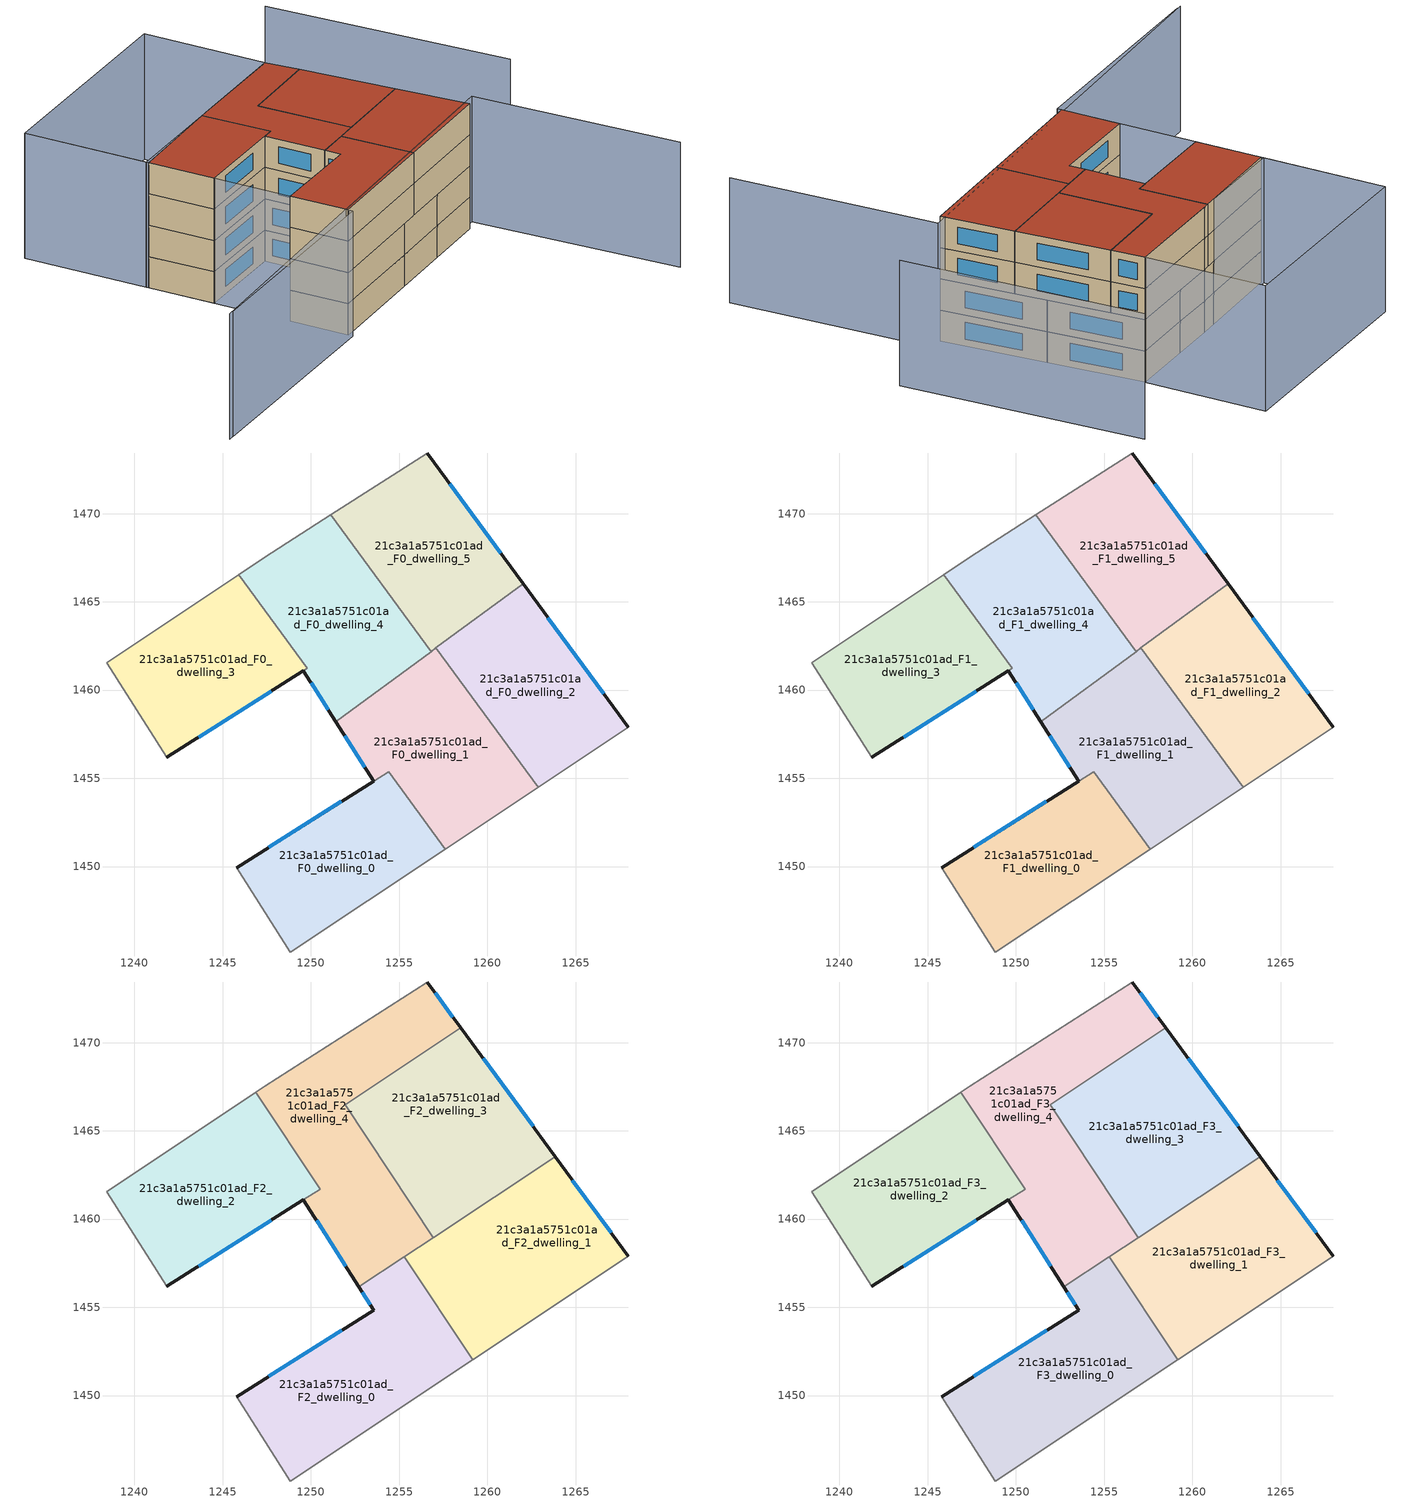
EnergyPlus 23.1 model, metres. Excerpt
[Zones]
21c3a1a5751c01ad_F0_dwelling_0
 floor ground (EU_floor_Construction): 1254.41,1455.37 1257.62,1450.99 1248.83,1445.15 1245.79,1449.93 1253.56,1454.84 z0
 wall outside (EU_wall_Construction): 1253.56,1454.84 1245.79,1449.93 z0:3
 wall adiabatic (EU_wall_Construction): 1245.79,1449.93 1248.83,1445.15 1257.62,1450.99 z0:3
 wall to 21c3a1a5751c01ad_F0_dwelling_1 (EU_wall_Construction): 1257.62,1450.99 1254.41,1455.37 / 1254.4,1455.37 1253.56,1454.84 z0:3
 window (EU_Window_Construction): 1251.73,1453.69 1247.62,1451.09 z0.7:2.3
21c3a1a5751c01ad_F0_dwelling_1
 floor ground (EU_floor_Construction): 1257.09,1462.39 1262.89,1454.49 1257.62,1450.99 1254.4,1455.38 1253.56,1454.84 1251.41,1458.22 z0
 wall outside (EU_wall_Construction): 1251.41,1458.22 1253.56,1454.84 z0:3
 wall adiabatic (EU_wall_Construction): 1257.62,1450.99 1262.89,1454.49 z0:3
 wall to 21c3a1a5751c01ad_F0_dwelling_2 (EU_wall_Construction): 1262.89,1454.49 1257.09,1462.39 z0:3
 wall to 21c3a1a5751c01ad_F0_dwelling_4 (EU_wall_Construction): 1256.82,1462.19 1251.41,1458.22 z0:3
 wall to 21c3a1a5751c01ad_F0_dwelling_5 (EU_wall_Construction): 1257.09,1462.39 1256.82,1462.19 z0:3
 window (EU_Window_Construction): 1251.92,1457.42 1253.06,1455.64 z0.7:2.3
21c3a1a5751c01ad_F0_dwelling_2
 floor ground (EU_floor_Construction): 1262.04,1466.02 1268,1457.89 1262.89,1454.49 1257.09,1462.39 z0
 wall outside (EU_wall_Construction): 1268,1457.89 1262.04,1466.02 z0:3
 wall adiabatic (EU_wall_Construction): 1262.89,1454.49 1268,1457.89 z0:3
 wall to 21c3a1a5751c01ad_F0_dwelling_5 (EU_wall_Construction): 1262.04,1466.02 1257.09,1462.39 z0:3
 window (EU_Window_Construction): 1266.6,1459.8 1263.44,1464.11 z0.7:2.3
21c3a1a5751c01ad_F0_dwelling_3
 floor ground (EU_floor_Construction): 1245.9,1466.55 1249.81,1461.24 1241.82,1456.18 1238.42,1461.54 z0
 wall outside (EU_wall_Construction): 1241.82,1456.18 1249.58,1461.09 z0:3
 wall adiabatic (EU_wall_Construction): 1245.9,1466.55 1238.42,1461.54 1241.82,1456.18 z0:3
 wall to 21c3a1a5751c01ad_F0_dwelling_4 (EU_wall_Construction): 1249.58,1461.09 1249.81,1461.24 1245.9,1466.55 z0:3
 window (EU_Window_Construction): 1243.64,1457.33 1247.76,1459.94 z0.7:2.3
21c3a1a5751c01ad_F0_dwelling_4
 floor ground (EU_floor_Construction): 1251.12,1469.94 1256.82,1462.18 1251.41,1458.22 1249.58,1461.09 1249.81,1461.24 1245.9,1466.55 1247.38,1467.54 z0
 wall outside (EU_wall_Construction): 1249.58,1461.09 1251.41,1458.22 z0:3
 wall adiabatic (EU_wall_Construction): 1251.12,1469.94 1247.38,1467.54 1245.9,1466.55 z0:3
 wall to 21c3a1a5751c01ad_F0_dwelling_5 (EU_wall_Construction): 1256.82,1462.18 1251.12,1469.94 z0:3
 window (EU_Window_Construction): 1250.01,1460.42 1250.98,1458.89 z0.7:2.3
21c3a1a5751c01ad_F0_dwelling_5
 floor ground (EU_floor_Construction): 1256.59,1473.44 1262.04,1466.02 1256.82,1462.18 1251.12,1469.94 z0
 wall outside (EU_wall_Construction): 1262.04,1466.02 1256.59,1473.44 z0:3
 wall adiabatic (EU_wall_Construction): 1256.59,1473.44 1251.12,1469.94 z0:3
 window (EU_Window_Construction): 1260.76,1467.76 1257.87,1471.7 z0.7:2.3
21c3a1a5751c01ad_F1_dwelling_0
 floor to 21c3a1a5751c01ad_F0_dwelling_0 (EU_floor_Construction): 1254.41,1455.37 1257.62,1450.99 1248.83,1445.15 1245.79,1449.93 1253.56,1454.84 z3
 wall outside (EU_wall_Construction): 1253.56,1454.84 1245.79,1449.93 z3:6
 wall adiabatic (EU_wall_Construction): 1245.79,1449.93 1248.83,1445.15 1257.62,1450.99 z3:6
 wall to 21c3a1a5751c01ad_F1_dwelling_1 (EU_wall_Construction): 1257.62,1450.99 1254.41,1455.37 / 1254.4,1455.37 1253.56,1454.84 z3:6
 window (EU_Window_Construction): 1251.73,1453.69 1247.62,1451.09 z3.7:5.3
21c3a1a5751c01ad_F1_dwelling_1
 floor to 21c3a1a5751c01ad_F0_dwelling_1 (EU_floor_Construction): 1257.09,1462.39 1262.89,1454.49 1257.62,1450.99 1254.4,1455.38 1253.56,1454.84 1251.41,1458.22 z3
 wall outside (EU_wall_Construction): 1251.41,1458.22 1253.56,1454.84 z3:6
 wall adiabatic (EU_wall_Construction): 1257.62,1450.99 1262.89,1454.49 z3:6
 wall to 21c3a1a5751c01ad_F1_dwelling_2 (EU_wall_Construction): 1262.89,1454.49 1257.09,1462.39 z3:6
 wall to 21c3a1a5751c01ad_F1_dwelling_4 (EU_wall_Construction): 1256.82,1462.19 1251.41,1458.22 z3:6
 wall to 21c3a1a5751c01ad_F1_dwelling_5 (EU_wall_Construction): 1257.09,1462.39 1256.82,1462.19 z3:6
 window (EU_Window_Construction): 1251.92,1457.42 1253.06,1455.64 z3.7:5.3
21c3a1a5751c01ad_F1_dwelling_2
 floor to 21c3a1a5751c01ad_F0_dwelling_2 (EU_floor_Construction): 1262.04,1466.02 1268,1457.89 1262.89,1454.49 1257.09,1462.39 z3
 wall outside (EU_wall_Construction): 1268,1457.89 1262.04,1466.02 z3:6
 wall adiabatic (EU_wall_Construction): 1262.89,1454.49 1268,1457.89 z3:6
 wall to 21c3a1a5751c01ad_F1_dwelling_5 (EU_wall_Construction): 1262.04,1466.02 1257.09,1462.39 z3:6
 window (EU_Window_Construction): 1266.6,1459.8 1263.44,1464.11 z3.7:5.3
21c3a1a5751c01ad_F1_dwelling_3
 floor to 21c3a1a5751c01ad_F0_dwelling_3 (EU_floor_Construction): 1245.9,1466.55 1249.81,1461.24 1241.82,1456.18 1238.42,1461.54 z3
 wall outside (EU_wall_Construction): 1241.82,1456.18 1249.58,1461.09 z3:6
 wall adiabatic (EU_wall_Construction): 1245.9,1466.55 1238.42,1461.54 1241.82,1456.18 z3:6
 wall to 21c3a1a5751c01ad_F1_dwelling_4 (EU_wall_Construction): 1249.58,1461.09 1249.81,1461.24 1245.9,1466.55 z3:6
 window (EU_Window_Construction): 1243.64,1457.33 1247.76,1459.94 z3.7:5.3
21c3a1a5751c01ad_F1_dwelling_4
 floor to 21c3a1a5751c01ad_F0_dwelling_4 (EU_floor_Construction): 1251.12,1469.94 1256.82,1462.18 1251.41,1458.22 1249.58,1461.09 1249.81,1461.24 1245.9,1466.55 1247.38,1467.54 z3
 wall outside (EU_wall_Construction): 1249.58,1461.09 1251.41,1458.22 z3:6
 wall adiabatic (EU_wall_Construction): 1251.12,1469.94 1247.38,1467.54 1245.9,1466.55 z3:6
 wall to 21c3a1a5751c01ad_F1_dwelling_5 (EU_wall_Construction): 1256.82,1462.18 1251.12,1469.94 z3:6
 window (EU_Window_Construction): 1250.01,1460.42 1250.98,1458.89 z3.7:5.3
21c3a1a5751c01ad_F1_dwelling_5
 floor to 21c3a1a5751c01ad_F0_dwelling_5 (EU_floor_Construction): 1256.59,1473.44 1262.04,1466.02 1256.82,1462.18 1251.12,1469.94 z3
 wall outside (EU_wall_Construction): 1262.04,1466.02 1256.59,1473.44 z3:6
 wall adiabatic (EU_wall_Construction): 1256.59,1473.44 1251.12,1469.94 z3:6
 window (EU_Window_Construction): 1260.76,1467.76 1257.87,1471.7 z3.7:5.3
21c3a1a5751c01ad_F2_dwelling_0
 floor to 21c3a1a5751c01ad_F1_dwelling_0 (EU_floor_Construction): 1254.41,1455.37 1257.62,1450.99 1248.83,1445.15 1245.79,1449.93 1253.56,1454.84 z6
 floor to 21c3a1a5751c01ad_F1_dwelling_1 (EU_floor_Construction): 1255.29,1457.86 1259.17,1452.02 1257.62,1450.99 1254.4,1455.38 1253.56,1454.84 1252.73,1456.15 z6
 wall outside (EU_wall_Construction): 1252.73,1456.15 1253.56,1454.84 1245.79,1449.93 z6:9
 wall to 21c3a1a5751c01ad_F2_dwelling_1 (EU_wall_Construction): 1259.17,1452.02 1255.29,1457.86 z6:9
 wall adiabatic (EU_wall_Construction): 1245.79,1449.93 1248.83,1445.15 1259.17,1452.02 z6:9
 wall to 21c3a1a5751c01ad_F2_dwelling_4 (EU_wall_Construction): 1255.29,1457.86 1252.73,1456.15 z6:9
 window (EU_Window_Construction): 1251.74,1453.69 1247.62,1451.09 / 1252.92,1455.85 1253.37,1455.15 z6.7:8.3
21c3a1a5751c01ad_F2_dwelling_1
 floor to 21c3a1a5751c01ad_F1_dwelling_1 (EU_floor_Construction): 1258.74,1460.14 1262.89,1454.49 1259.17,1452.02 1255.29,1457.86 z6
 floor to 21c3a1a5751c01ad_F1_dwelling_2 (EU_floor_Construction): 1263.85,1463.54 1268,1457.89 1262.89,1454.49 1258.74,1460.14 z6
 wall outside (EU_wall_Construction): 1268,1457.89 1263.85,1463.54 z6:9
 wall adiabatic (EU_wall_Construction): 1259.17,1452.02 1268,1457.89 z6:9
 wall to 21c3a1a5751c01ad_F2_dwelling_3 (EU_wall_Construction): 1263.85,1463.54 1256.93,1458.95 z6:9
 wall to 21c3a1a5751c01ad_F2_dwelling_4 (EU_wall_Construction): 1256.93,1458.95 1255.29,1457.86 z6:9
 window (EU_Window_Construction): 1267.03,1459.21 1264.83,1462.21 z6.7:8.3
21c3a1a5751c01ad_F2_dwelling_2
 floor to 21c3a1a5751c01ad_F1_dwelling_3 (EU_floor_Construction): 1245.9,1466.55 1249.81,1461.24 1241.82,1456.18 1238.42,1461.54 z6
 floor to 21c3a1a5751c01ad_F1_dwelling_4 (EU_floor_Construction): 1246.87,1467.2 1250.53,1461.69 1249.58,1461.09 1249.81,1461.24 1245.9,1466.55 z6
 wall outside (EU_wall_Construction): 1241.82,1456.18 1249.58,1461.09 z6:9
 wall adiabatic (EU_wall_Construction): 1246.87,1467.2 1238.42,1461.54 1241.82,1456.18 z6:9
 wall to 21c3a1a5751c01ad_F2_dwelling_4 (EU_wall_Construction): 1249.58,1461.09 1250.53,1461.69 1246.87,1467.2 z6:9
 window (EU_Window_Construction): 1243.64,1457.33 1247.76,1459.94 z6.7:8.3
21c3a1a5751c01ad_F2_dwelling_3
 floor to 21c3a1a5751c01ad_F1_dwelling_2 (EU_floor_Construction): 1262.04,1466.02 1263.85,1463.54 1258.74,1460.14 1257.09,1462.39 z6
 floor to 21c3a1a5751c01ad_F1_dwelling_5 (EU_floor_Construction): 1258.5,1470.84 1262.04,1466.02 1256.82,1462.18 1253.1,1467.25 z6
 floor to 21c3a1a5751c01ad_F1_dwelling_4 (EU_floor_Construction): 1253.1,1467.25 1256.82,1462.18 1255.45,1461.18 1251.93,1466.47 z6
 floor to 21c3a1a5751c01ad_F1_dwelling_1 (EU_floor_Construction): 1257.09,1462.39 1258.74,1460.14 1256.93,1458.95 1255.45,1461.18 z6
 wall outside (EU_wall_Construction): 1263.85,1463.54 1258.5,1470.84 z6:9
 wall to 21c3a1a5751c01ad_F2_dwelling_4 (EU_wall_Construction): 1258.5,1470.84 1251.93,1466.47 1256.93,1458.95 z6:9
 window (EU_Window_Construction): 1262.6,1465.26 1259.76,1469.12 z6.7:8.3
21c3a1a5751c01ad_F2_dwelling_4
 floor to 21c3a1a5751c01ad_F1_dwelling_4 (EU_floor_Construction): 1253.1,1467.25 1251.93,1466.47 1255.45,1461.18 1251.41,1458.22 1249.58,1461.09 1250.53,1461.69 1246.87,1467.2 1247.38,1467.54 1251.13,1469.94 z6
 floor to 21c3a1a5751c01ad_F1_dwelling_1 (EU_floor_Construction): 1255.45,1461.18 1256.93,1458.95 1252.73,1456.15 1251.41,1458.22 z6
 floor to 21c3a1a5751c01ad_F1_dwelling_5 (EU_floor_Construction): 1256.59,1473.44 1258.5,1470.84 1253.1,1467.25 1251.13,1469.94 z6
 wall outside (EU_wall_Construction): 1258.5,1470.84 1256.59,1473.44 / 1249.58,1461.09 1252.73,1456.15 z6:9
 wall adiabatic (EU_wall_Construction): 1256.59,1473.44 1247.38,1467.54 1246.87,1467.2 z6:9
 window (EU_Window_Construction): 1258.05,1471.45 1257.04,1472.83 / 1250.32,1459.93 1251.99,1457.31 z6.7:8.3
21c3a1a5751c01ad_F3_dwelling_0
 floor to 21c3a1a5751c01ad_F2_dwelling_0 (EU_floor_Construction): 1255.29,1457.86 1259.17,1452.02 1248.83,1445.15 1245.79,1449.93 1253.56,1454.84 1252.73,1456.15 z9
 wall outside (EU_wall_Construction): 1252.73,1456.15 1253.56,1454.84 1245.79,1449.93 z9:12
 wall to 21c3a1a5751c01ad_F3_dwelling_1 (EU_wall_Construction): 1259.17,1452.02 1255.29,1457.86 z9:12
 wall adiabatic (EU_wall_Construction): 1245.79,1449.93 1248.83,1445.15 1259.17,1452.02 z9:12
 wall to 21c3a1a5751c01ad_F3_dwelling_4 (EU_wall_Construction): 1255.29,1457.86 1252.73,1456.15 z9:12
 window (EU_Window_Construction): 1251.74,1453.69 1247.62,1451.09 / 1252.92,1455.85 1253.37,1455.15 z9.7:11.3
 roof outside (EU_roof_Construction): 1259.17,1452.02 1255.29,1457.86 1252.73,1456.15 1253.56,1454.84 1245.79,1449.93 1248.83,1445.15 z12
21c3a1a5751c01ad_F3_dwelling_1
 floor to 21c3a1a5751c01ad_F2_dwelling_1 (EU_floor_Construction): 1263.85,1463.54 1268,1457.89 1259.17,1452.02 1255.29,1457.86 z9
 wall outside (EU_wall_Construction): 1268,1457.89 1263.85,1463.54 z9:12
 wall adiabatic (EU_wall_Construction): 1259.17,1452.02 1268,1457.89 z9:12
 wall to 21c3a1a5751c01ad_F3_dwelling_3 (EU_wall_Construction): 1263.85,1463.54 1256.93,1458.95 z9:12
 wall to 21c3a1a5751c01ad_F3_dwelling_4 (EU_wall_Construction): 1256.93,1458.95 1255.29,1457.86 z9:12
 window (EU_Window_Construction): 1267.03,1459.21 1264.83,1462.21 z9.7:11.3
 roof outside (EU_roof_Construction): 1268,1457.89 1263.85,1463.54 1255.29,1457.86 1259.17,1452.02 z12
21c3a1a5751c01ad_F3_dwelling_2
 floor to 21c3a1a5751c01ad_F2_dwelling_2 (EU_floor_Construction): 1246.87,1467.2 1250.53,1461.69 1241.82,1456.18 1238.42,1461.54 z9
 wall outside (EU_wall_Construction): 1241.82,1456.18 1249.58,1461.09 z9:12
 wall adiabatic (EU_wall_Construction): 1246.87,1467.2 1238.42,1461.54 1241.82,1456.18 z9:12
 wall to 21c3a1a5751c01ad_F3_dwelling_4 (EU_wall_Construction): 1249.58,1461.09 1250.53,1461.69 1246.87,1467.2 z9:12
 window (EU_Window_Construction): 1243.64,1457.33 1247.76,1459.94 z9.7:11.3
 roof outside (EU_roof_Construction): 1250.53,1461.69 1246.87,1467.2 1238.42,1461.54 1241.82,1456.18 z12
21c3a1a5751c01ad_F3_dwelling_3
 floor to 21c3a1a5751c01ad_F2_dwelling_3 (EU_floor_Construction): 1258.5,1470.84 1263.85,1463.54 1256.93,1458.95 1251.93,1466.47 z9
 wall outside (EU_wall_Construction): 1263.85,1463.54 1258.5,1470.84 z9:12
 wall to 21c3a1a5751c01ad_F3_dwelling_4 (EU_wall_Construction): 1258.5,1470.84 1251.93,1466.47 1256.93,1458.95 z9:12
 window (EU_Window_Construction): 1262.6,1465.26 1259.76,1469.12 z9.7:11.3
 roof outside (EU_roof_Construction): 1263.85,1463.54 1258.5,1470.84 1251.93,1466.47 1256.93,1458.95 z12
21c3a1a5751c01ad_F3_dwelling_4
 floor to 21c3a1a5751c01ad_F2_dwelling_4 (EU_floor_Construction): 1256.59,1473.44 1258.5,1470.84 1251.93,1466.47 1256.93,1458.95 1252.73,1456.15 1249.58,1461.09 1250.53,1461.69 1246.87,1467.2 1247.38,1467.54 z9
 wall outside (EU_wall_Construction): 1258.5,1470.84 1256.59,1473.44 / 1249.58,1461.09 1252.73,1456.15 z9:12
 wall adiabatic (EU_wall_Construction): 1256.59,1473.44 1247.38,1467.54 1246.87,1467.2 z9:12
 window (EU_Window_Construction): 1258.05,1471.45 1257.04,1472.83 / 1250.32,1459.93 1251.99,1457.31 z9.7:11.3
 roof outside (EU_roof_Construction): 1256.93,1458.95 1251.93,1466.47 1258.5,1470.84 1256.59,1473.44 1247.38,1467.54 1246.87,1467.2 1250.53,1461.69 1249.58,1461.09 1252.73,1456.15 z12
shading: 1230.11,1432.71 1268.85,1459 / 1268.85,1459 1280.05,1442.49 / 1275.25,1463.6 1262.01,1482.92 / 1231.94,1471.72 1249.07,1444.78 / 1249.07,1444.78 1230.53,1433 / 1231.94,1471.72 1250.29,1483.37 / 1250.29,1483.37 1256.62,1473.4 / 1256.62,1473.4 1238.27,1461.75 / 1238.27,1461.75 1231.94,1471.72 z0:12
[Building]
EU S2 Campaign: North Axis=0; Terrain=City; Solar Distribution=FullExterior
[Site:Location]
Budapest.Ferenc.Liszt.Intl.AP: Latitude=47.437; Longitude=19.256; Time Zone=1; Elevation=185
[SizingPeriod:WeatherFileDays]
AnnualSizingPeriod: Begin Month=1; Begin Day of Month=1; End Month=12; End Day of Month=31; Day of Week for Start Day=Monday; Use Weather File Daylight Saving Period=No; Use Weather File Rain and Snow Indicators=No
[MATERIAL]
EU_InternalMass_Material: Roughness=MediumRough; Thickness=0.1; Conductivity=1; Density=1800; Specific Heat=900; Thermal Absorptance=0.9; Solar Absorptance=0.7; Visible Absorptance=0.7
[MATERIAL:NOMASS] Roughness=MediumRough; Thermal Absorptance=0.9; Solar Absorptance=0.7; Visible Absorptance=0.7
Name | Thermal Resistance
EU_wall_NoMass | 0.832559
EU_roof_NoMass | 1.39638
EU_floor_NoMass | 0.872794
[WINDOWMATERIAL:SIMPLEGLAZINGSYSTEM]
EU_Window_SimpleGlazing: UFactor=2.79869; Solar Heat Gain Coefficient=0.75; Visible Transmittance=0.75
[CONSTRUCTION]
EU_wall_Construction: EU_wall_NoMass
EU_roof_Construction: EU_roof_NoMass
EU_floor_Construction: EU_floor_NoMass
EU_Window_Construction: EU_Window_SimpleGlazing
EU_InternalMass_Construction: EU_InternalMass_Material
[ZONE] Type=1; Multiplier=1; Ceiling Height=autocalculate; Floor Area=autocalculate; Part of Total Floor Area=Yes
Name | Volume
21c3a1a5751c01ad_F0_dwelling_0; 21c3a1a5751c01ad_F1_dwelling_0 | 172.469
21c3a1a5751c01ad_F2_dwelling_0; 21c3a1a5751c01ad_F3_dwelling_0 | 219.465
21c3a1a5751c01ad_F0_dwelling_1; 21c3a1a5751c01ad_F1_dwelling_1 | 193.23
21c3a1a5751c01ad_F2_dwelling_1; 21c3a1a5751c01ad_F3_dwelling_1 | 219.446
21c3a1a5751c01ad_F0_dwelling_2; 21c3a1a5751c01ad_F1_dwelling_2 | 182.888
21c3a1a5751c01ad_F2_dwelling_2; 21c3a1a5751c01ad_F3_dwelling_2 | 198.902
21c3a1a5751c01ad_F0_dwelling_3; 21c3a1a5751c01ad_F1_dwelling_3 | 179.005
21c3a1a5751c01ad_F2_dwelling_3; 21c3a1a5751c01ad_F3_dwelling_3 | 219.461
21c3a1a5751c01ad_F0_dwelling_4; 21c3a1a5751c01ad_F1_dwelling_4 | 186.724
21c3a1a5751c01ad_F2_dwelling_4; 21c3a1a5751c01ad_F3_dwelling_4 | 239.968
21c3a1a5751c01ad_F0_dwelling_5; 21c3a1a5751c01ad_F1_dwelling_5 | 182.884
[INTERNALMASS] Construction=EU_InternalMass_Construction
Name | Zone or ZoneList | Surface Area
21c3a1a5751c01ad_F0_dwelling_0_EU_InternalMass | 21c3a1a5751c01ad_F0_dwelling_0 | 57.4958
21c3a1a5751c01ad_F0_dwelling_1_EU_InternalMass | 21c3a1a5751c01ad_F0_dwelling_1 | 64.409
21c3a1a5751c01ad_F0_dwelling_2_EU_InternalMass | 21c3a1a5751c01ad_F0_dwelling_2 | 60.9624
21c3a1a5751c01ad_F0_dwelling_3_EU_InternalMass | 21c3a1a5751c01ad_F0_dwelling_3 | 59.6703
21c3a1a5751c01ad_F0_dwelling_4_EU_InternalMass | 21c3a1a5751c01ad_F0_dwelling_4 | 62.2407
21c3a1a5751c01ad_F0_dwelling_5_EU_InternalMass | 21c3a1a5751c01ad_F0_dwelling_5 | 60.9614
21c3a1a5751c01ad_F1_dwelling_0_EU_InternalMass | 21c3a1a5751c01ad_F1_dwelling_0 | 57.4958
21c3a1a5751c01ad_F1_dwelling_1_EU_InternalMass | 21c3a1a5751c01ad_F1_dwelling_1 | 64.409
21c3a1a5751c01ad_F1_dwelling_2_EU_InternalMass | 21c3a1a5751c01ad_F1_dwelling_2 | 60.9624
21c3a1a5751c01ad_F1_dwelling_3_EU_InternalMass | 21c3a1a5751c01ad_F1_dwelling_3 | 59.6703
21c3a1a5751c01ad_F1_dwelling_4_EU_InternalMass | 21c3a1a5751c01ad_F1_dwelling_4 | 62.2407
21c3a1a5751c01ad_F1_dwelling_5_EU_InternalMass | 21c3a1a5751c01ad_F1_dwelling_5 | 60.9614
21c3a1a5751c01ad_F2_dwelling_0_EU_InternalMass | 21c3a1a5751c01ad_F2_dwelling_0 | 73.1492
21c3a1a5751c01ad_F2_dwelling_1_EU_InternalMass | 21c3a1a5751c01ad_F2_dwelling_1 | 73.1505
21c3a1a5751c01ad_F2_dwelling_2_EU_InternalMass | 21c3a1a5751c01ad_F2_dwelling_2 | 66.3017
21c3a1a5751c01ad_F2_dwelling_3_EU_InternalMass | 21c3a1a5751c01ad_F2_dwelling_3 | 73.1498
21c3a1a5751c01ad_F2_dwelling_4_EU_InternalMass | 21c3a1a5751c01ad_F2_dwelling_4 | 79.9891
21c3a1a5751c01ad_F3_dwelling_0_EU_InternalMass | 21c3a1a5751c01ad_F3_dwelling_0 | 73.1492
21c3a1a5751c01ad_F3_dwelling_1_EU_InternalMass | 21c3a1a5751c01ad_F3_dwelling_1 | 73.1505
21c3a1a5751c01ad_F3_dwelling_2_EU_InternalMass | 21c3a1a5751c01ad_F3_dwelling_2 | 66.3017
21c3a1a5751c01ad_F3_dwelling_3_EU_InternalMass | 21c3a1a5751c01ad_F3_dwelling_3 | 73.1498
21c3a1a5751c01ad_F3_dwelling_4_EU_InternalMass | 21c3a1a5751c01ad_F3_dwelling_4 | 79.9891
[OTHEREQUIPMENT] Fuel Type=Electricity; Design Level Calculation Method=Watts/Area; Power per Zone Floor Area=1; Fraction Latent=0; Fraction Radiant=0; Fraction Lost=0; Carbon Dioxide Generation Rate=0; EndUse Subcategory=EU_Step8_InternalGains
Name | Zone or ZoneList or Space or SpaceList | Schedule
EU_Step8_InternalGain_21c3a1a5751c01ad_F0_dwelling_0_f000 | 21c3a1a5751c01ad_F0_dwelling_0 | EU_Step8_GainSchedule_21c3a1a5751c01ad_F0_dwelling_0_f000
EU_Step8_InternalGain_21c3a1a5751c01ad_F0_dwelling_1_f000 | 21c3a1a5751c01ad_F0_dwelling_1 | EU_Step8_GainSchedule_21c3a1a5751c01ad_F0_dwelling_1_f000
EU_Step8_InternalGain_21c3a1a5751c01ad_F0_dwelling_2_f000 | 21c3a1a5751c01ad_F0_dwelling_2 | EU_Step8_GainSchedule_21c3a1a5751c01ad_F0_dwelling_2_f000
EU_Step8_InternalGain_21c3a1a5751c01ad_F0_dwelling_3_f000 | 21c3a1a5751c01ad_F0_dwelling_3 | EU_Step8_GainSchedule_21c3a1a5751c01ad_F0_dwelling_3_f000
EU_Step8_InternalGain_21c3a1a5751c01ad_F0_dwelling_4_f000 | 21c3a1a5751c01ad_F0_dwelling_4 | EU_Step8_GainSchedule_21c3a1a5751c01ad_F0_dwelling_4_f000
EU_Step8_InternalGain_21c3a1a5751c01ad_F0_dwelling_5_f000 | 21c3a1a5751c01ad_F0_dwelling_5 | EU_Step8_GainSchedule_21c3a1a5751c01ad_F0_dwelling_5_f000
EU_Step8_InternalGain_21c3a1a5751c01ad_F1_dwelling_0_f000 | 21c3a1a5751c01ad_F1_dwelling_0 | EU_Step8_GainSchedule_21c3a1a5751c01ad_F1_dwelling_0_f000
EU_Step8_InternalGain_21c3a1a5751c01ad_F1_dwelling_1_f000 | 21c3a1a5751c01ad_F1_dwelling_1 | EU_Step8_GainSchedule_21c3a1a5751c01ad_F1_dwelling_1_f000
EU_Step8_InternalGain_21c3a1a5751c01ad_F1_dwelling_2_f000 | 21c3a1a5751c01ad_F1_dwelling_2 | EU_Step8_GainSchedule_21c3a1a5751c01ad_F1_dwelling_2_f000
EU_Step8_InternalGain_21c3a1a5751c01ad_F1_dwelling_3_f000 | 21c3a1a5751c01ad_F1_dwelling_3 | EU_Step8_GainSchedule_21c3a1a5751c01ad_F1_dwelling_3_f000
EU_Step8_InternalGain_21c3a1a5751c01ad_F1_dwelling_4_f000 | 21c3a1a5751c01ad_F1_dwelling_4 | EU_Step8_GainSchedule_21c3a1a5751c01ad_F1_dwelling_4_f000
EU_Step8_InternalGain_21c3a1a5751c01ad_F1_dwelling_5_f000 | 21c3a1a5751c01ad_F1_dwelling_5 | EU_Step8_GainSchedule_21c3a1a5751c01ad_F1_dwelling_5_f000
EU_Step8_InternalGain_21c3a1a5751c01ad_F2_dwelling_0_f000 | 21c3a1a5751c01ad_F2_dwelling_0 | EU_Step8_GainSchedule_21c3a1a5751c01ad_F2_dwelling_0_f000
EU_Step8_InternalGain_21c3a1a5751c01ad_F2_dwelling_1_f000 | 21c3a1a5751c01ad_F2_dwelling_1 | EU_Step8_GainSchedule_21c3a1a5751c01ad_F2_dwelling_1_f000
EU_Step8_InternalGain_21c3a1a5751c01ad_F2_dwelling_2_f000 | 21c3a1a5751c01ad_F2_dwelling_2 | EU_Step8_GainSchedule_21c3a1a5751c01ad_F2_dwelling_2_f000
EU_Step8_InternalGain_21c3a1a5751c01ad_F2_dwelling_3_f000 | 21c3a1a5751c01ad_F2_dwelling_3 | EU_Step8_GainSchedule_21c3a1a5751c01ad_F2_dwelling_3_f000
EU_Step8_InternalGain_21c3a1a5751c01ad_F2_dwelling_4_f000 | 21c3a1a5751c01ad_F2_dwelling_4 | EU_Step8_GainSchedule_21c3a1a5751c01ad_F2_dwelling_4_f000
EU_Step8_InternalGain_21c3a1a5751c01ad_F3_dwelling_0_f000 | 21c3a1a5751c01ad_F3_dwelling_0 | EU_Step8_GainSchedule_21c3a1a5751c01ad_F3_dwelling_0_f000
EU_Step8_InternalGain_21c3a1a5751c01ad_F3_dwelling_1_f000 | 21c3a1a5751c01ad_F3_dwelling_1 | EU_Step8_GainSchedule_21c3a1a5751c01ad_F3_dwelling_1_f000
EU_Step8_InternalGain_21c3a1a5751c01ad_F3_dwelling_2_f000 | 21c3a1a5751c01ad_F3_dwelling_2 | EU_Step8_GainSchedule_21c3a1a5751c01ad_F3_dwelling_2_f000
EU_Step8_InternalGain_21c3a1a5751c01ad_F3_dwelling_3_f000 | 21c3a1a5751c01ad_F3_dwelling_3 | EU_Step8_GainSchedule_21c3a1a5751c01ad_F3_dwelling_3_f000
EU_Step8_InternalGain_21c3a1a5751c01ad_F3_dwelling_4_f000 | 21c3a1a5751c01ad_F3_dwelling_4 | EU_Step8_GainSchedule_21c3a1a5751c01ad_F3_dwelling_4_f000
[ZONEVENTILATION:DESIGNFLOWRATE] Schedule=EU_AlwaysOn; Design Flow Rate Calculation Method=AirChanges/Hour; Air Changes per Hour=0.475469; Ventilation Type=Natural; Fan Pressure Rise=0; Fan Total Efficiency=1; Constant Term Coefficient=1; Temperature Term Coefficient=0; Velocity Term Coefficient=0; Velocity Squared Term Coefficient=0; Minimum Indoor Temperature=-100; Maximum Indoor Temperature=100; Delta Temperature=-100; Minimum Outdoor Temperature=-100; Maximum Outdoor Temperature=100; Maximum Wind Speed=40
Name | Zone or ZoneList or Space or SpaceList
EU_ConstantAir_21c3a1a5751c01ad_F0_dwelling_0 | 21c3a1a5751c01ad_F0_dwelling_0
EU_ConstantAir_21c3a1a5751c01ad_F0_dwelling_1 | 21c3a1a5751c01ad_F0_dwelling_1
EU_ConstantAir_21c3a1a5751c01ad_F0_dwelling_2 | 21c3a1a5751c01ad_F0_dwelling_2
EU_ConstantAir_21c3a1a5751c01ad_F0_dwelling_3 | 21c3a1a5751c01ad_F0_dwelling_3
EU_ConstantAir_21c3a1a5751c01ad_F0_dwelling_4 | 21c3a1a5751c01ad_F0_dwelling_4
EU_ConstantAir_21c3a1a5751c01ad_F0_dwelling_5 | 21c3a1a5751c01ad_F0_dwelling_5
EU_ConstantAir_21c3a1a5751c01ad_F1_dwelling_0 | 21c3a1a5751c01ad_F1_dwelling_0
EU_ConstantAir_21c3a1a5751c01ad_F1_dwelling_1 | 21c3a1a5751c01ad_F1_dwelling_1
EU_ConstantAir_21c3a1a5751c01ad_F1_dwelling_2 | 21c3a1a5751c01ad_F1_dwelling_2
EU_ConstantAir_21c3a1a5751c01ad_F1_dwelling_3 | 21c3a1a5751c01ad_F1_dwelling_3
EU_ConstantAir_21c3a1a5751c01ad_F1_dwelling_4 | 21c3a1a5751c01ad_F1_dwelling_4
EU_ConstantAir_21c3a1a5751c01ad_F1_dwelling_5 | 21c3a1a5751c01ad_F1_dwelling_5
EU_ConstantAir_21c3a1a5751c01ad_F2_dwelling_0 | 21c3a1a5751c01ad_F2_dwelling_0
EU_ConstantAir_21c3a1a5751c01ad_F2_dwelling_1 | 21c3a1a5751c01ad_F2_dwelling_1
EU_ConstantAir_21c3a1a5751c01ad_F2_dwelling_2 | 21c3a1a5751c01ad_F2_dwelling_2
EU_ConstantAir_21c3a1a5751c01ad_F2_dwelling_3 | 21c3a1a5751c01ad_F2_dwelling_3
EU_ConstantAir_21c3a1a5751c01ad_F2_dwelling_4 | 21c3a1a5751c01ad_F2_dwelling_4
EU_ConstantAir_21c3a1a5751c01ad_F3_dwelling_0 | 21c3a1a5751c01ad_F3_dwelling_0
EU_ConstantAir_21c3a1a5751c01ad_F3_dwelling_1 | 21c3a1a5751c01ad_F3_dwelling_1
EU_ConstantAir_21c3a1a5751c01ad_F3_dwelling_2 | 21c3a1a5751c01ad_F3_dwelling_2
EU_ConstantAir_21c3a1a5751c01ad_F3_dwelling_3 | 21c3a1a5751c01ad_F3_dwelling_3
EU_ConstantAir_21c3a1a5751c01ad_F3_dwelling_4 | 21c3a1a5751c01ad_F3_dwelling_4
[HVACTEMPLATE:THERMOSTAT] Constant Heating Setpoint=20; Constant Cooling Setpoint=50
EU_HeatOnly_21c3a1a5751c01ad_F0_dwelling_0; EU_HeatOnly_21c3a1a5751c01ad_F0_dwelling_1; EU_HeatOnly_21c3a1a5751c01ad_F0_dwelling_2; EU_HeatOnly_21c3a1a5751c01ad_F0_dwelling_3; EU_HeatOnly_21c3a1a5751c01ad_F0_dwelling_4; EU_HeatOnly_21c3a1a5751c01ad_F0_dwelling_5; EU_HeatOnly_21c3a1a5751c01ad_F1_dwelling_0; EU_HeatOnly_21c3a1a5751c01ad_F1_dwelling_1; EU_HeatOnly_21c3a1a5751c01ad_F1_dwelling_2; EU_HeatOnly_21c3a1a5751c01ad_F1_dwelling_3; EU_HeatOnly_21c3a1a5751c01ad_F1_dwelling_4; EU_HeatOnly_21c3a1a5751c01ad_F1_dwelling_5; EU_HeatOnly_21c3a1a5751c01ad_F2_dwelling_0; EU_HeatOnly_21c3a1a5751c01ad_F2_dwelling_1; EU_HeatOnly_21c3a1a5751c01ad_F2_dwelling_2; EU_HeatOnly_21c3a1a5751c01ad_F2_dwelling_3; EU_HeatOnly_21c3a1a5751c01ad_F2_dwelling_4; EU_HeatOnly_21c3a1a5751c01ad_F3_dwelling_0; EU_HeatOnly_21c3a1a5751c01ad_F3_dwelling_1; EU_HeatOnly_21c3a1a5751c01ad_F3_dwelling_2; EU_HeatOnly_21c3a1a5751c01ad_F3_dwelling_3; EU_HeatOnly_21c3a1a5751c01ad_F3_dwelling_4
[HVACTEMPLATE:ZONE:IDEALLOADSAIRSYSTEM] System Availability Schedule=EU_AlwaysOn; Maximum Heating Supply Air Temperature=50; Minimum Cooling Supply Air Temperature=13; Maximum Heating Supply Air Humidity Ratio=0.0156; Minimum Cooling Supply Air Humidity Ratio=0.0077; Heating Limit=NoLimit; Cooling Limit=NoLimit; Heating Availability Schedule=EU_AlwaysOn; Cooling Availability Schedule=EU_CoolingOff; Dehumidification Control Type=ConstantSensibleHeatRatio; Cooling Sensible Heat Ratio=0.7; Dehumidification Setpoint=60; Humidification Control Type=None; Humidification Setpoint=30; Outdoor Air Method=None; Outdoor Air Flow Rate per Person=0.00944; Outdoor Air Flow Rate per Zone Floor Area=0; Outdoor Air Flow Rate per Zone=0; Demand Controlled Ventilation Type=None; Outdoor Air Economizer Type=NoEconomizer; Heat Recovery Type=None; Sensible Heat Recovery Effectiveness=0.7; Latent Heat Recovery Effectiveness=0.65
Name | Template Thermostat
21c3a1a5751c01ad_F0_dwelling_0 | EU_HeatOnly_21c3a1a5751c01ad_F0_dwelling_0
21c3a1a5751c01ad_F0_dwelling_1 | EU_HeatOnly_21c3a1a5751c01ad_F0_dwelling_1
21c3a1a5751c01ad_F0_dwelling_2 | EU_HeatOnly_21c3a1a5751c01ad_F0_dwelling_2
21c3a1a5751c01ad_F0_dwelling_3 | EU_HeatOnly_21c3a1a5751c01ad_F0_dwelling_3
21c3a1a5751c01ad_F0_dwelling_4 | EU_HeatOnly_21c3a1a5751c01ad_F0_dwelling_4
21c3a1a5751c01ad_F0_dwelling_5 | EU_HeatOnly_21c3a1a5751c01ad_F0_dwelling_5
21c3a1a5751c01ad_F1_dwelling_0 | EU_HeatOnly_21c3a1a5751c01ad_F1_dwelling_0
21c3a1a5751c01ad_F1_dwelling_1 | EU_HeatOnly_21c3a1a5751c01ad_F1_dwelling_1
21c3a1a5751c01ad_F1_dwelling_2 | EU_HeatOnly_21c3a1a5751c01ad_F1_dwelling_2
21c3a1a5751c01ad_F1_dwelling_3 | EU_HeatOnly_21c3a1a5751c01ad_F1_dwelling_3
21c3a1a5751c01ad_F1_dwelling_4 | EU_HeatOnly_21c3a1a5751c01ad_F1_dwelling_4
21c3a1a5751c01ad_F1_dwelling_5 | EU_HeatOnly_21c3a1a5751c01ad_F1_dwelling_5
21c3a1a5751c01ad_F2_dwelling_0 | EU_HeatOnly_21c3a1a5751c01ad_F2_dwelling_0
21c3a1a5751c01ad_F2_dwelling_1 | EU_HeatOnly_21c3a1a5751c01ad_F2_dwelling_1
21c3a1a5751c01ad_F2_dwelling_2 | EU_HeatOnly_21c3a1a5751c01ad_F2_dwelling_2
21c3a1a5751c01ad_F2_dwelling_3 | EU_HeatOnly_21c3a1a5751c01ad_F2_dwelling_3
21c3a1a5751c01ad_F2_dwelling_4 | EU_HeatOnly_21c3a1a5751c01ad_F2_dwelling_4
21c3a1a5751c01ad_F3_dwelling_0 | EU_HeatOnly_21c3a1a5751c01ad_F3_dwelling_0
21c3a1a5751c01ad_F3_dwelling_1 | EU_HeatOnly_21c3a1a5751c01ad_F3_dwelling_1
21c3a1a5751c01ad_F3_dwelling_2 | EU_HeatOnly_21c3a1a5751c01ad_F3_dwelling_2
21c3a1a5751c01ad_F3_dwelling_3 | EU_HeatOnly_21c3a1a5751c01ad_F3_dwelling_3
21c3a1a5751c01ad_F3_dwelling_4 | EU_HeatOnly_21c3a1a5751c01ad_F3_dwelling_4
[SIZING:ZONE] Zone Cooling Design Supply Air Temperature Input Method=SupplyAirTemperature; Zone Cooling Design Supply Air Temperature=13; Zone Heating Design Supply Air Temperature Input Method=SupplyAirTemperature; Zone Heating Design Supply Air Temperature=50; Zone Cooling Design Supply Air Humidity Ratio=0.008; Zone Heating Design Supply Air Humidity Ratio=0.008; Cooling Design Air Flow Method=DesignDay; Cooling Design Air Flow Rate=0; Cooling Minimum Air Flow per Zone Floor Area=0.000762; Cooling Minimum Air Flow=0; Cooling Minimum Air Flow Fraction=0.2; Heating Design Air Flow Method=DesignDay; Heating Design Air Flow Rate=0; Heating Maximum Air Flow per Zone Floor Area=0.002032; Heating Maximum Air Flow=0.141576; Heating Maximum Air Flow Fraction=0.3; Account for Dedicated Outdoor Air System=No; Dedicated Outdoor Air System Control Strategy=NeutralSupplyAir; Dedicated Outdoor Air Low Setpoint Temperature for Design=autosize; Dedicated Outdoor Air High Setpoint Temperature for Design=autosize; Zone Load Sizing Method=Sensible Load Only No Latent Load; Zone Latent Cooling Design Supply Air Humidity Ratio Input Method=HumidityRatioDifference; Zone Cooling Design Supply Air Humidity Ratio Difference=0.005; Zone Latent Heating Design Supply Air Humidity Ratio Input Method=HumidityRatioDifference; Zone Humidification Design Supply Air Humidity Ratio Difference=0.005
21c3a1a5751c01ad_F0_dwelling_0; 21c3a1a5751c01ad_F0_dwelling_1; 21c3a1a5751c01ad_F0_dwelling_2; 21c3a1a5751c01ad_F0_dwelling_3; 21c3a1a5751c01ad_F0_dwelling_4; 21c3a1a5751c01ad_F0_dwelling_5; 21c3a1a5751c01ad_F1_dwelling_0; 21c3a1a5751c01ad_F1_dwelling_1; 21c3a1a5751c01ad_F1_dwelling_2; 21c3a1a5751c01ad_F1_dwelling_3; 21c3a1a5751c01ad_F1_dwelling_4; 21c3a1a5751c01ad_F1_dwelling_5; 21c3a1a5751c01ad_F2_dwelling_0; 21c3a1a5751c01ad_F2_dwelling_1; 21c3a1a5751c01ad_F2_dwelling_2; 21c3a1a5751c01ad_F2_dwelling_3; 21c3a1a5751c01ad_F2_dwelling_4; 21c3a1a5751c01ad_F3_dwelling_0; 21c3a1a5751c01ad_F3_dwelling_1; 21c3a1a5751c01ad_F3_dwelling_2; 21c3a1a5751c01ad_F3_dwelling_3; 21c3a1a5751c01ad_F3_dwelling_4
[SCHEDULE:CONSTANT]
Name | Hourly Value
EU_AlwaysOn | 1
EU_CoolingOff | 0
[SCHEDULE:FILE] Column Number=1; Rows to Skip at Top=0; Number of Hours of Data=8760; Column Separator=Comma; Interpolate to Timestep=No; Minutes per Item=60; Adjust Schedule for Daylight Savings=Yes
Name | File
EU_Step8_GainSchedule_21c3a1a5751c01ad_F0_dwelling_0_f000 | ../../schedules/21c3a1a5751c01ad/21c3a1a5751c01ad_F0_dwelling_0_f000_gain.csv
EU_Step8_GainSchedule_21c3a1a5751c01ad_F0_dwelling_1_f000 | ../../schedules/21c3a1a5751c01ad/21c3a1a5751c01ad_F0_dwelling_1_f000_gain.csv
EU_Step8_GainSchedule_21c3a1a5751c01ad_F0_dwelling_2_f000 | ../../schedules/21c3a1a5751c01ad/21c3a1a5751c01ad_F0_dwelling_2_f000_gain.csv
EU_Step8_GainSchedule_21c3a1a5751c01ad_F0_dwelling_3_f000 | ../../schedules/21c3a1a5751c01ad/21c3a1a5751c01ad_F0_dwelling_3_f000_gain.csv
EU_Step8_GainSchedule_21c3a1a5751c01ad_F0_dwelling_4_f000 | ../../schedules/21c3a1a5751c01ad/21c3a1a5751c01ad_F0_dwelling_4_f000_gain.csv
EU_Step8_GainSchedule_21c3a1a5751c01ad_F0_dwelling_5_f000 | ../../schedules/21c3a1a5751c01ad/21c3a1a5751c01ad_F0_dwelling_5_f000_gain.csv
EU_Step8_GainSchedule_21c3a1a5751c01ad_F1_dwelling_0_f000 | ../../schedules/21c3a1a5751c01ad/21c3a1a5751c01ad_F1_dwelling_0_f000_gain.csv
EU_Step8_GainSchedule_21c3a1a5751c01ad_F1_dwelling_1_f000 | ../../schedules/21c3a1a5751c01ad/21c3a1a5751c01ad_F1_dwelling_1_f000_gain.csv
EU_Step8_GainSchedule_21c3a1a5751c01ad_F1_dwelling_2_f000 | ../../schedules/21c3a1a5751c01ad/21c3a1a5751c01ad_F1_dwelling_2_f000_gain.csv
EU_Step8_GainSchedule_21c3a1a5751c01ad_F1_dwelling_3_f000 | ../../schedules/21c3a1a5751c01ad/21c3a1a5751c01ad_F1_dwelling_3_f000_gain.csv
EU_Step8_GainSchedule_21c3a1a5751c01ad_F1_dwelling_4_f000 | ../../schedules/21c3a1a5751c01ad/21c3a1a5751c01ad_F1_dwelling_4_f000_gain.csv
EU_Step8_GainSchedule_21c3a1a5751c01ad_F1_dwelling_5_f000 | ../../schedules/21c3a1a5751c01ad/21c3a1a5751c01ad_F1_dwelling_5_f000_gain.csv
EU_Step8_GainSchedule_21c3a1a5751c01ad_F2_dwelling_0_f000 | ../../schedules/21c3a1a5751c01ad/21c3a1a5751c01ad_F2_dwelling_0_f000_gain.csv
EU_Step8_GainSchedule_21c3a1a5751c01ad_F2_dwelling_1_f000 | ../../schedules/21c3a1a5751c01ad/21c3a1a5751c01ad_F2_dwelling_1_f000_gain.csv
EU_Step8_GainSchedule_21c3a1a5751c01ad_F2_dwelling_2_f000 | ../../schedules/21c3a1a5751c01ad/21c3a1a5751c01ad_F2_dwelling_2_f000_gain.csv
EU_Step8_GainSchedule_21c3a1a5751c01ad_F2_dwelling_3_f000 | ../../schedules/21c3a1a5751c01ad/21c3a1a5751c01ad_F2_dwelling_3_f000_gain.csv
EU_Step8_GainSchedule_21c3a1a5751c01ad_F2_dwelling_4_f000 | ../../schedules/21c3a1a5751c01ad/21c3a1a5751c01ad_F2_dwelling_4_f000_gain.csv
EU_Step8_GainSchedule_21c3a1a5751c01ad_F3_dwelling_0_f000 | ../../schedules/21c3a1a5751c01ad/21c3a1a5751c01ad_F3_dwelling_0_f000_gain.csv
EU_Step8_GainSchedule_21c3a1a5751c01ad_F3_dwelling_1_f000 | ../../schedules/21c3a1a5751c01ad/21c3a1a5751c01ad_F3_dwelling_1_f000_gain.csv
EU_Step8_GainSchedule_21c3a1a5751c01ad_F3_dwelling_2_f000 | ../../schedules/21c3a1a5751c01ad/21c3a1a5751c01ad_F3_dwelling_2_f000_gain.csv
EU_Step8_GainSchedule_21c3a1a5751c01ad_F3_dwelling_3_f000 | ../../schedules/21c3a1a5751c01ad/21c3a1a5751c01ad_F3_dwelling_3_f000_gain.csv
EU_Step8_GainSchedule_21c3a1a5751c01ad_F3_dwelling_4_f000 | ../../schedules/21c3a1a5751c01ad/21c3a1a5751c01ad_F3_dwelling_4_f000_gain.csv
